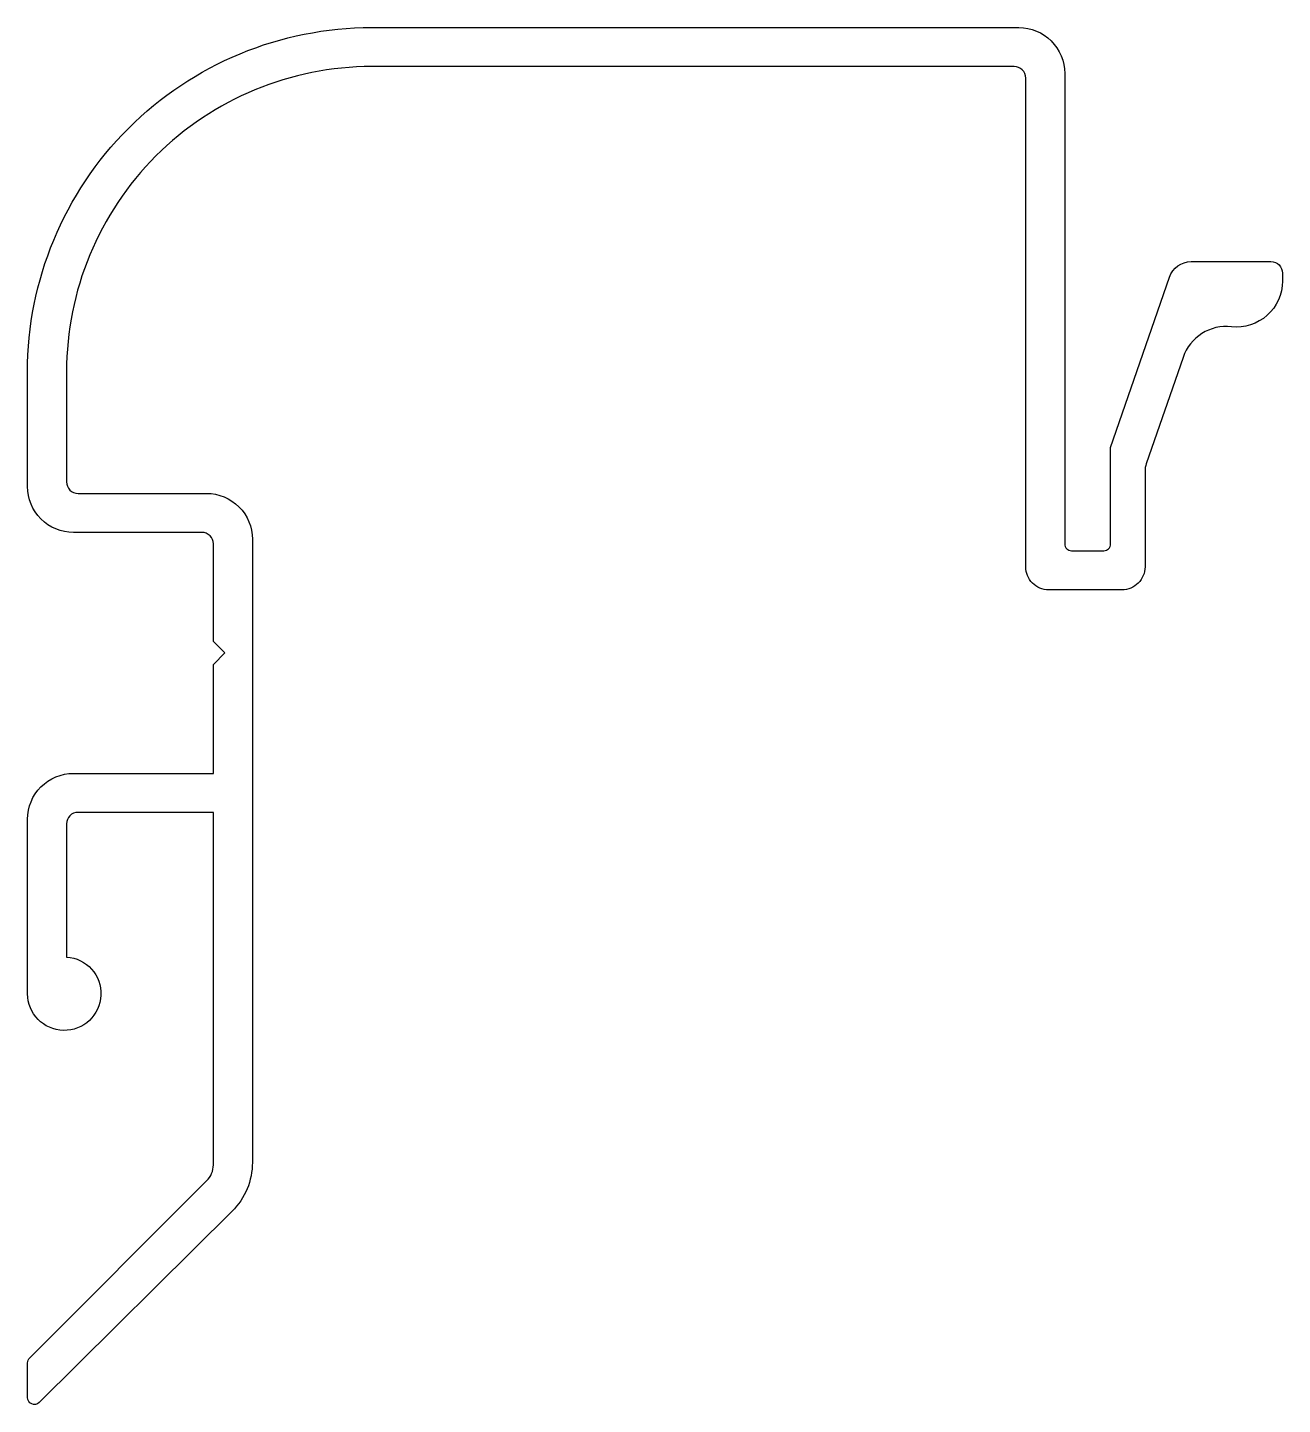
# Model space of a CAD drawing. Extents: x 143.5 to 198.2, y 186.5 to 246.5.
import ezdxf

# ---------------------------------------------------------------- set-up
doc = ezdxf.new("R2010")
doc.units = 0
doc.layers.get('0').update_dxf_attribs({"linetype": 'CONTINUOUS'})

msp = doc.modelspace()

# ---------------------------------------------------------------- linework, layer by layer
msp.add_lwpolyline([(186.468, 244.796), (158.468, 244.796, 0.414214), (145.168, 231.496), (145.168, 226.696, 0.414214), (145.668, 226.196), (151.268, 226.196, -0.414214), (153.268, 224.196), (153.268, 197.046, -0.199978), (152.38, 194.916), (143.974, 186.579, -0.658755), (143.468, 186.796), (143.468, 188.313, -0.205723), (143.561, 188.53), (151.274, 196.234, 0.199078), (151.568, 196.941), (151.568, 212.296), (145.668, 212.296, 0.414214), (145.168, 211.796), (145.168, 205.993, -2.311325), (143.468, 204.396), (143.468, 211.996, -0.414214), (145.468, 213.996), (151.568, 213.996), (151.568, 218.746), (152.068, 219.246), (151.568, 219.746), (151.568, 223.996, 0.414214), (151.068, 224.496), (145.468, 224.496, -0.414214), (143.468, 226.496), (143.468, 231.496, -0.414214), (158.468, 246.496), (186.668, 246.496, -0.414214), (188.668, 244.496), (188.668, 223.996, 0.414214), (188.968, 223.696), (190.368, 223.696, 0.414214), (190.668, 223.996), (190.668, 228.196), (193.235, 235.623, -0.31977), (194.18, 236.296), (197.659, 236.296, -0.414214), (198.159, 235.796), (198.159, 235.446, -0.447199), (195.937, 233.459, 0.350721), (193.824, 232.124), (192.223, 227.491, 0.083398), (192.168, 227.164), (192.168, 222.996, -0.414214), (191.168, 221.996), (187.968, 221.996, -0.414214), (186.968, 222.996), (186.968, 244.296, 0.414214)], format="xyb", close=True)

doc.saveas('drawing.dxf')
